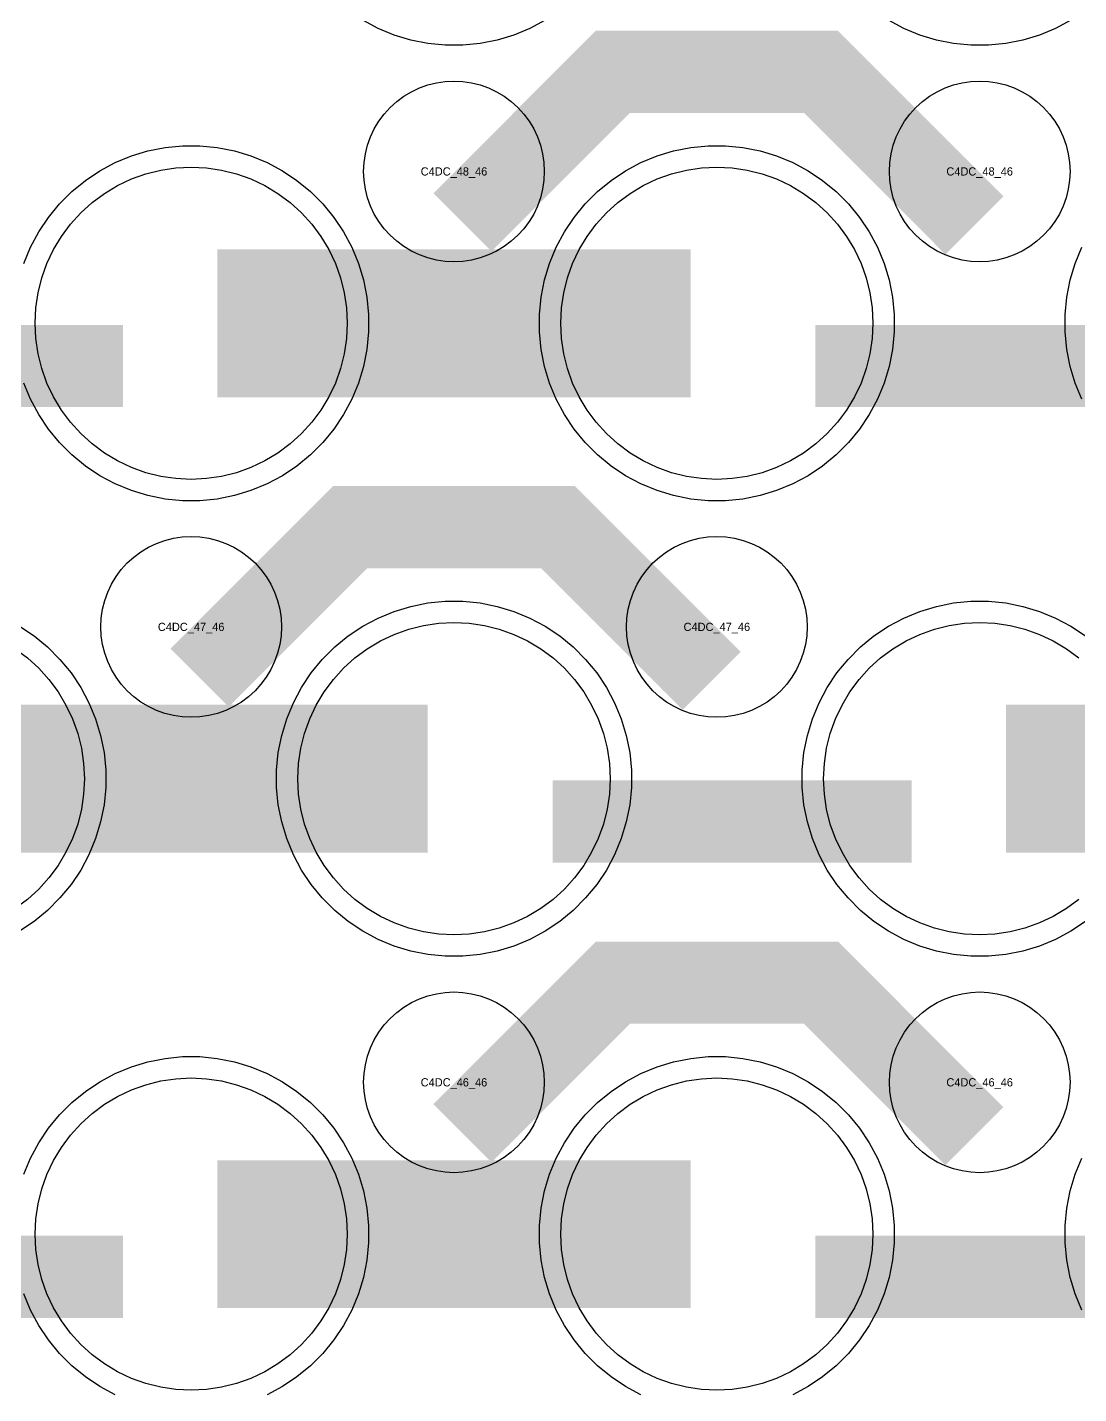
# Model space of a CAD drawing. Extents: x -11880 to 11880, y -14992 to 14992.
# Drawn here: x 2670.1 to 2990.1, y -8514.2 to -8098.5 of the extents above; entities that cross this region are included whole.
import ezdxf
from ezdxf.enums import TextEntityAlignment as Align

# ---------------------------------------------------------------- set-up
doc = ezdxf.new("R2010")
doc.units = 0
doc.header["$MEASUREMENT"] = 0
for name, color, linetype in [('GDS_775_DT_237', 138, 'CONTINUOUS'), ('RDL1_FS', 34, 'CONTINUOUS'), ('RDL_BS', 160, 'CONTINUOUS')]:
    doc.layers.add(name, color=color, linetype=linetype)

msp = doc.modelspace()

# ---------------------------------------------------------------- linework, layer by layer
at = {"layer": 'RDL1_FS'}
for points in [[(2720, -8235.999), (2715.343, -8235.77), (2710.732, -8235.086), (2706.209, -8233.954), (2701.819, -8232.382), (2697.605, -8230.39), (2693.605, -8227.992), (2689.86, -8225.214), (2686.406, -8222.084), (2683.276, -8218.63), (2680.498, -8214.885), (2678.1, -8210.885), (2676.108, -8206.671), (2674.536, -8202.281), (2673.404, -8197.758), (2672.72, -8193.147), (2672.491, -8188.49), (2672.72, -8183.833), (2673.404, -8179.222), (2674.536, -8174.699), (2676.108, -8170.309), (2678.1, -8166.095), (2680.498, -8162.095), (2683.276, -8158.35), (2686.406, -8154.896), (2689.86, -8151.766), (2693.605, -8148.988), (2697.605, -8146.59), (2701.819, -8144.598), (2706.209, -8143.026), (2710.732, -8141.894), (2715.343, -8141.21), (2720, -8140.981), (2724.657, -8141.21), (2729.268, -8141.894), (2733.791, -8143.026), (2738.181, -8144.598), (2742.395, -8146.59), (2746.395, -8148.988), (2750.14, -8151.766), (2753.594, -8154.896), (2756.724, -8158.35), (2759.502, -8162.095), (2761.9, -8166.095), (2763.892, -8170.309), (2765.464, -8174.699), (2766.596, -8179.222), (2767.28, -8183.833), (2767.509, -8188.49), (2767.28, -8193.147), (2766.596, -8197.758), (2765.464, -8202.281), (2763.892, -8206.671), (2761.9, -8210.885), (2759.502, -8214.885), (2756.724, -8218.63), (2753.594, -8222.084), (2750.14, -8225.214), (2746.395, -8227.992), (2742.395, -8230.39), (2738.181, -8232.382), (2733.791, -8233.954), (2729.268, -8235.086), (2724.657, -8235.77)], [(2880, -8235.999), (2875.343, -8235.77), (2870.732, -8235.086), (2866.209, -8233.954), (2861.819, -8232.382), (2857.605, -8230.39), (2853.605, -8227.992), (2849.86, -8225.214), (2846.406, -8222.084), (2843.276, -8218.63), (2840.498, -8214.885), (2838.1, -8210.885), (2836.108, -8206.671), (2834.536, -8202.281), (2833.404, -8197.758), (2832.72, -8193.147), (2832.491, -8188.49), (2832.72, -8183.833), (2833.404, -8179.222), (2834.536, -8174.699), (2836.108, -8170.309), (2838.1, -8166.095), (2840.498, -8162.095), (2843.276, -8158.35), (2846.406, -8154.896), (2849.86, -8151.766), (2853.605, -8148.988), (2857.605, -8146.59), (2861.819, -8144.598), (2866.209, -8143.026), (2870.732, -8141.894), (2875.343, -8141.21), (2880, -8140.981), (2884.657, -8141.21), (2889.268, -8141.894), (2893.791, -8143.026), (2898.181, -8144.598), (2902.395, -8146.59), (2906.395, -8148.988), (2910.14, -8151.766), (2913.594, -8154.896), (2916.724, -8158.35), (2919.502, -8162.095), (2921.9, -8166.095), (2923.892, -8170.309), (2925.464, -8174.699), (2926.596, -8179.222), (2927.28, -8183.833), (2927.509, -8188.49), (2927.28, -8193.147), (2926.596, -8197.758), (2925.464, -8202.281), (2923.892, -8206.671), (2921.9, -8210.885), (2919.502, -8214.885), (2916.724, -8218.63), (2913.594, -8222.084), (2910.14, -8225.214), (2906.395, -8227.992), (2902.395, -8230.39), (2898.181, -8232.382), (2893.791, -8233.954), (2889.268, -8235.086), (2884.657, -8235.77)], [(2800, -8374.564), (2795.343, -8374.335), (2790.732, -8373.651), (2786.209, -8372.519), (2781.819, -8370.947), (2777.605, -8368.955), (2773.605, -8366.557), (2769.86, -8363.779), (2766.406, -8360.649), (2763.276, -8357.195), (2760.498, -8353.45), (2758.1, -8349.45), (2756.108, -8345.236), (2754.536, -8340.846), (2753.404, -8336.323), (2752.72, -8331.712), (2752.491, -8327.055), (2752.72, -8322.398), (2753.404, -8317.787), (2754.536, -8313.264), (2756.108, -8308.874), (2758.1, -8304.66), (2760.498, -8300.66), (2763.276, -8296.915), (2766.406, -8293.461), (2769.86, -8290.331), (2773.605, -8287.553), (2777.605, -8285.155), (2781.819, -8283.163), (2786.209, -8281.591), (2790.732, -8280.459), (2795.343, -8279.775), (2800, -8279.546), (2804.657, -8279.775), (2809.268, -8280.459), (2813.791, -8281.591), (2818.181, -8283.163), (2822.395, -8285.155), (2826.395, -8287.553), (2830.14, -8290.331), (2833.594, -8293.461), (2836.724, -8296.915), (2839.502, -8300.66), (2841.9, -8304.66), (2843.892, -8308.874), (2845.464, -8313.264), (2846.596, -8317.787), (2847.28, -8322.398), (2847.509, -8327.055), (2847.28, -8331.712), (2846.596, -8336.323), (2845.464, -8340.846), (2843.892, -8345.236), (2841.9, -8349.45), (2839.502, -8353.45), (2836.724, -8357.195), (2833.594, -8360.649), (2830.14, -8363.779), (2826.395, -8366.557), (2822.395, -8368.955), (2818.181, -8370.947), (2813.791, -8372.519), (2809.268, -8373.651), (2804.657, -8374.335)]]:
    msp.add_lwpolyline(points, close=True, dxfattribs=at)
for points in [[(2728.002, -8188.49, 45, 45, 0), (2800.002, -8188.49, 45, 45, 0)], [(2800.002, -8188.49, 45, 45, 0), (2872.002, -8188.49, 45, 45, 0)], [(2648.002, -8327.055, 45, 45, 0), (2720.002, -8327.055, 45, 45, 0)], [(2720.002, -8327.055, 45, 45, 0), (2792.002, -8327.055, 45, 45, 0)], [(2968.002, -8327.055, 45, 45, 0), (3040.002, -8327.055, 45, 45, 0)]]:
    msp.add_lwpolyline(points, format="xyseb", dxfattribs=at)
for points in [[(2990.14, -8363.779), (2986.395, -8366.557), (2982.395, -8368.955), (2978.181, -8370.947), (2973.791, -8372.519), (2969.268, -8373.651), (2964.657, -8374.335), (2960, -8374.564), (2955.343, -8374.335), (2950.732, -8373.651), (2946.209, -8372.519), (2941.819, -8370.947), (2937.605, -8368.955), (2933.605, -8366.557), (2929.86, -8363.779), (2926.406, -8360.649), (2923.276, -8357.195), (2920.498, -8353.45), (2918.1, -8349.45), (2916.108, -8345.236), (2914.536, -8340.846), (2913.404, -8336.323), (2912.72, -8331.712), (2912.491, -8327.055), (2912.72, -8322.398), (2913.404, -8317.787), (2914.536, -8313.264), (2916.108, -8308.874), (2918.1, -8304.66), (2920.498, -8300.66), (2923.276, -8296.915), (2926.406, -8293.461), (2929.86, -8290.331), (2933.605, -8287.553), (2937.605, -8285.155), (2941.819, -8283.163), (2946.209, -8281.591), (2950.732, -8280.459), (2955.343, -8279.775), (2960, -8279.546), (2964.657, -8279.775), (2969.268, -8280.459), (2973.791, -8281.591), (2978.181, -8283.163), (2982.395, -8285.155), (2986.395, -8287.553), (2990.14, -8290.331)], [(2666.395, -8287.553), (2670.14, -8290.331), (2673.594, -8293.461), (2676.724, -8296.915), (2679.502, -8300.66), (2681.9, -8304.66), (2683.892, -8308.874), (2685.464, -8313.264), (2686.596, -8317.787), (2687.28, -8322.398), (2687.509, -8327.055), (2687.28, -8331.712), (2686.596, -8336.323), (2685.464, -8340.846), (2683.892, -8345.236), (2681.9, -8349.45), (2679.502, -8353.45), (2676.724, -8357.195), (2673.594, -8360.649), (2670.14, -8363.779), (2666.395, -8366.557)]]:
    msp.add_lwpolyline(points, dxfattribs=at)
at = {"layer": 'RDL1_FS', "color": 241, "true_color": 0xf7abae}
for points in [[(2720, -8513.124), (2715.343, -8512.895), (2710.732, -8512.211), (2706.209, -8511.079), (2701.819, -8509.507), (2697.605, -8507.515), (2693.605, -8505.117), (2689.86, -8502.339), (2686.406, -8499.209), (2683.276, -8495.755), (2680.498, -8492.01), (2678.1, -8488.01), (2676.108, -8483.796), (2674.536, -8479.406), (2673.404, -8474.883), (2672.72, -8470.272), (2672.491, -8465.615), (2672.72, -8460.958), (2673.404, -8456.347), (2674.536, -8451.824), (2676.108, -8447.434), (2678.1, -8443.22), (2680.498, -8439.22), (2683.276, -8435.475), (2686.406, -8432.021), (2689.86, -8428.891), (2693.605, -8426.113), (2697.605, -8423.715), (2701.819, -8421.723), (2706.209, -8420.151), (2710.732, -8419.019), (2715.343, -8418.335), (2720, -8418.106), (2724.657, -8418.335), (2729.268, -8419.019), (2733.791, -8420.151), (2738.181, -8421.723), (2742.395, -8423.715), (2746.395, -8426.113), (2750.14, -8428.891), (2753.594, -8432.021), (2756.724, -8435.475), (2759.502, -8439.22), (2761.9, -8443.22), (2763.892, -8447.434), (2765.464, -8451.824), (2766.596, -8456.347), (2767.28, -8460.958), (2767.509, -8465.615), (2767.28, -8470.272), (2766.596, -8474.883), (2765.464, -8479.406), (2763.892, -8483.796), (2761.9, -8488.01), (2759.502, -8492.01), (2756.724, -8495.755), (2753.594, -8499.209), (2750.14, -8502.339), (2746.395, -8505.117), (2742.395, -8507.515), (2738.181, -8509.507), (2733.791, -8511.079), (2729.268, -8512.211), (2724.657, -8512.895)], [(2880, -8513.124), (2875.343, -8512.895), (2870.732, -8512.211), (2866.209, -8511.079), (2861.819, -8509.507), (2857.605, -8507.515), (2853.605, -8505.117), (2849.86, -8502.339), (2846.406, -8499.209), (2843.276, -8495.755), (2840.498, -8492.01), (2838.1, -8488.01), (2836.108, -8483.796), (2834.536, -8479.406), (2833.404, -8474.883), (2832.72, -8470.272), (2832.491, -8465.615), (2832.72, -8460.958), (2833.404, -8456.347), (2834.536, -8451.824), (2836.108, -8447.434), (2838.1, -8443.22), (2840.498, -8439.22), (2843.276, -8435.475), (2846.406, -8432.021), (2849.86, -8428.891), (2853.605, -8426.113), (2857.605, -8423.715), (2861.819, -8421.723), (2866.209, -8420.151), (2870.732, -8419.019), (2875.343, -8418.335), (2880, -8418.106), (2884.657, -8418.335), (2889.268, -8419.019), (2893.791, -8420.151), (2898.181, -8421.723), (2902.395, -8423.715), (2906.395, -8426.113), (2910.14, -8428.891), (2913.594, -8432.021), (2916.724, -8435.475), (2919.502, -8439.22), (2921.9, -8443.22), (2923.892, -8447.434), (2925.464, -8451.824), (2926.596, -8456.347), (2927.28, -8460.958), (2927.509, -8465.615), (2927.28, -8470.272), (2926.596, -8474.883), (2925.464, -8479.406), (2923.892, -8483.796), (2921.9, -8488.01), (2919.502, -8492.01), (2916.724, -8495.755), (2913.594, -8499.209), (2910.14, -8502.339), (2906.395, -8505.117), (2902.395, -8507.515), (2898.181, -8509.507), (2893.791, -8511.079), (2889.268, -8512.211), (2884.657, -8512.895)]]:
    msp.add_lwpolyline(points, close=True, dxfattribs=at)
for points in [[(2728.002, -8465.615, 45, 45, 0), (2800.002, -8465.615, 45, 45, 0)], [(2800.002, -8465.615, 45, 45, 0), (2872.002, -8465.615, 45, 45, 0)]]:
    msp.add_lwpolyline(points, format="xyseb", dxfattribs=at)
at = {"layer": 'RDL_BS', "color": 241, "true_color": 0xf7abae}
for points in [[(2827.777, -8096.308), (2823.115, -8098.8), (2818.205, -8100.831), (2813.165, -8102.362), (2807.938, -8103.408), (2802.644, -8103.925), (2797.356, -8103.925), (2792.062, -8103.408), (2786.835, -8102.362), (2781.795, -8100.831), (2776.885, -8098.8), (2772.223, -8096.308)], [(2987.777, -8096.308), (2983.115, -8098.8), (2978.205, -8100.831), (2973.165, -8102.362), (2967.938, -8103.408), (2962.644, -8103.925), (2957.356, -8103.925), (2952.062, -8103.408), (2946.835, -8102.362), (2941.795, -8100.831), (2936.885, -8098.8), (2932.223, -8096.308)], [(2669.094, -8447.41), (2671.125, -8442.5), (2673.617, -8437.838), (2676.564, -8433.424), (2679.926, -8429.323), (2683.708, -8425.541), (2687.809, -8422.179), (2692.223, -8419.232), (2696.885, -8416.74), (2701.795, -8414.709), (2706.835, -8413.178), (2712.062, -8412.132), (2717.356, -8411.615), (2722.644, -8411.615), (2727.938, -8412.132), (2733.165, -8413.178), (2738.205, -8414.709), (2743.115, -8416.74), (2747.777, -8419.232), (2752.191, -8422.179), (2756.292, -8425.541), (2760.074, -8429.323), (2763.436, -8433.424), (2766.383, -8437.838), (2768.875, -8442.5), (2770.906, -8447.41), (2772.437, -8452.45), (2773.483, -8457.677), (2774, -8462.971), (2774, -8468.259), (2773.483, -8473.553), (2772.437, -8478.78), (2770.906, -8483.82), (2768.875, -8488.73), (2766.383, -8493.392), (2763.436, -8497.806), (2760.074, -8501.907), (2756.292, -8505.689), (2752.191, -8509.051), (2747.777, -8511.998), (2743.115, -8514.49)], [(2856.885, -8514.49), (2852.223, -8511.998), (2847.809, -8509.051), (2843.708, -8505.689), (2839.926, -8501.907), (2836.564, -8497.806), (2833.617, -8493.392), (2831.125, -8488.73), (2829.094, -8483.82), (2827.563, -8478.78), (2826.517, -8473.553), (2826, -8468.259), (2826, -8462.971), (2826.517, -8457.677), (2827.563, -8452.45), (2829.094, -8447.41), (2831.125, -8442.5), (2833.617, -8437.838), (2836.564, -8433.424), (2839.926, -8429.323), (2843.708, -8425.541), (2847.809, -8422.179), (2852.223, -8419.232), (2856.885, -8416.74), (2861.795, -8414.709), (2866.835, -8413.178), (2872.062, -8412.132), (2877.356, -8411.615), (2882.644, -8411.615), (2887.938, -8412.132), (2893.165, -8413.178), (2898.205, -8414.709), (2903.115, -8416.74), (2907.777, -8419.232), (2912.191, -8422.179), (2916.292, -8425.541), (2920.074, -8429.323), (2923.436, -8433.424), (2926.383, -8437.838), (2928.875, -8442.5), (2930.906, -8447.41), (2932.437, -8452.45), (2933.483, -8457.677), (2934, -8462.971), (2934, -8468.259), (2933.483, -8473.553), (2932.437, -8478.78), (2930.906, -8483.82), (2928.875, -8488.73), (2926.383, -8493.392), (2923.436, -8497.806), (2920.074, -8501.907), (2916.292, -8505.689), (2912.191, -8509.051), (2907.777, -8511.998), (2903.115, -8514.49)], [(2991.125, -8488.73), (2989.094, -8483.82), (2987.563, -8478.78), (2986.517, -8473.553), (2986, -8468.259), (2986, -8462.971), (2986.517, -8457.677), (2987.563, -8452.45), (2989.094, -8447.41), (2991.125, -8442.5)], [(2696.885, -8514.49), (2692.223, -8511.998), (2687.809, -8509.051), (2683.708, -8505.689), (2679.926, -8501.907), (2676.564, -8497.806), (2673.617, -8493.392), (2671.125, -8488.73), (2669.094, -8483.82)]]:
    msp.add_lwpolyline(points, dxfattribs=at)
at = {"layer": 'RDL_BS'}
for points in [[(2802.562, -8157.804, 25, 25, 0), (2848.377, -8111.989, 25, 25, 0), (2881.93, -8111.989, 25, 25, 0)], [(2958.401, -8158.703, 25, 25, 0), (2911.687, -8111.989, 25, 25, 0), (2881.929, -8111.989, 25, 25, 0)], [(2590.016, -8201.503, 25, 25, 0), (2699.281, -8201.503, 25, 25, 0)], [(2910.016, -8201.503, 25, 25, 0), (3019.281, -8201.503, 25, 25, 0)], [(2722.562, -8296.369, 25, 25, 0), (2768.377, -8250.554, 25, 25, 0), (2801.93, -8250.554, 25, 25, 0)], [(2878.401, -8297.268, 25, 25, 0), (2831.687, -8250.554, 25, 25, 0), (2801.929, -8250.554, 25, 25, 0)], [(2830.016, -8340.068, 25, 25, 0), (2939.281, -8340.068, 25, 25, 0)], [(2802.562, -8434.929, 25, 25, 0), (2848.377, -8389.114, 25, 25, 0), (2881.93, -8389.114, 25, 25, 0)], [(2958.401, -8435.828, 25, 25, 0), (2911.687, -8389.114, 25, 25, 0), (2881.929, -8389.114, 25, 25, 0)]]:
    msp.add_lwpolyline(points, format="xyseb", dxfattribs=at)
for points in [[(2800, -8169.796), (2797.307, -8169.664), (2794.635, -8169.268), (2792.016, -8168.611), (2789.481, -8167.704), (2787.044, -8166.552), (2784.72, -8165.159), (2782.557, -8163.556), (2780.558, -8161.744), (2778.746, -8159.745), (2777.143, -8157.582), (2775.75, -8155.258), (2774.598, -8152.821), (2773.691, -8150.286), (2773.034, -8147.667), (2772.638, -8144.995), (2772.506, -8142.302), (2772.638, -8139.609), (2773.034, -8136.937), (2773.691, -8134.318), (2774.598, -8131.783), (2775.75, -8129.346), (2777.143, -8127.022), (2778.746, -8124.859), (2780.558, -8122.86), (2782.557, -8121.048), (2784.72, -8119.445), (2787.044, -8118.052), (2789.481, -8116.9), (2792.016, -8115.993), (2794.635, -8115.336), (2797.307, -8114.94), (2800, -8114.808), (2802.693, -8114.94), (2805.365, -8115.336), (2807.984, -8115.993), (2810.519, -8116.9), (2812.956, -8118.052), (2815.28, -8119.445), (2817.443, -8121.048), (2819.442, -8122.86), (2821.254, -8124.859), (2822.857, -8127.022), (2824.25, -8129.346), (2825.402, -8131.783), (2826.309, -8134.318), (2826.966, -8136.937), (2827.362, -8139.609), (2827.494, -8142.302), (2827.362, -8144.995), (2826.966, -8147.667), (2826.309, -8150.286), (2825.402, -8152.821), (2824.25, -8155.258), (2822.857, -8157.582), (2821.254, -8159.745), (2819.442, -8161.744), (2817.443, -8163.556), (2815.28, -8165.159), (2812.956, -8166.552), (2810.519, -8167.704), (2807.984, -8168.611), (2805.365, -8169.268), (2802.693, -8169.664)], [(2960, -8169.796), (2957.307, -8169.664), (2954.635, -8169.268), (2952.016, -8168.611), (2949.481, -8167.704), (2947.044, -8166.552), (2944.72, -8165.159), (2942.557, -8163.556), (2940.558, -8161.744), (2938.746, -8159.745), (2937.143, -8157.582), (2935.75, -8155.258), (2934.598, -8152.821), (2933.691, -8150.286), (2933.034, -8147.667), (2932.638, -8144.995), (2932.506, -8142.302), (2932.638, -8139.609), (2933.034, -8136.937), (2933.691, -8134.318), (2934.598, -8131.783), (2935.75, -8129.346), (2937.143, -8127.022), (2938.746, -8124.859), (2940.558, -8122.86), (2942.557, -8121.048), (2944.72, -8119.445), (2947.044, -8118.052), (2949.481, -8116.9), (2952.016, -8115.993), (2954.635, -8115.336), (2957.307, -8114.94), (2960, -8114.808), (2962.693, -8114.94), (2965.365, -8115.336), (2967.984, -8115.993), (2970.519, -8116.9), (2972.956, -8118.052), (2975.28, -8119.445), (2977.443, -8121.048), (2979.442, -8122.86), (2981.254, -8124.859), (2982.857, -8127.022), (2984.25, -8129.346), (2985.402, -8131.783), (2986.309, -8134.318), (2986.966, -8136.937), (2987.362, -8139.609), (2987.494, -8142.302), (2987.362, -8144.995), (2986.966, -8147.667), (2986.309, -8150.286), (2985.402, -8152.821), (2984.25, -8155.258), (2982.857, -8157.582), (2981.254, -8159.745), (2979.442, -8161.744), (2977.443, -8163.556), (2975.28, -8165.159), (2972.956, -8166.552), (2970.519, -8167.704), (2967.984, -8168.611), (2965.365, -8169.268), (2962.693, -8169.664)], [(2877.356, -8242.49), (2872.062, -8241.973), (2866.835, -8240.927), (2861.795, -8239.396), (2856.885, -8237.365), (2852.223, -8234.873), (2847.809, -8231.926), (2843.708, -8228.564), (2839.926, -8224.782), (2836.564, -8220.681), (2833.617, -8216.267), (2831.125, -8211.605), (2829.094, -8206.695), (2827.563, -8201.655), (2826.517, -8196.428), (2826, -8191.134), (2826, -8185.846), (2826.517, -8180.552), (2827.563, -8175.325), (2829.094, -8170.285), (2831.125, -8165.375), (2833.617, -8160.713), (2836.564, -8156.299), (2839.926, -8152.198), (2843.708, -8148.416), (2847.809, -8145.054), (2852.223, -8142.107), (2856.885, -8139.615), (2861.795, -8137.584), (2866.835, -8136.053), (2872.062, -8135.007), (2877.356, -8134.49), (2882.644, -8134.49), (2887.938, -8135.007), (2893.165, -8136.053), (2898.205, -8137.584), (2903.115, -8139.615), (2907.777, -8142.107), (2912.191, -8145.054), (2916.292, -8148.416), (2920.074, -8152.198), (2923.436, -8156.299), (2926.383, -8160.713), (2928.875, -8165.375), (2930.906, -8170.285), (2932.437, -8175.325), (2933.483, -8180.552), (2934, -8185.846), (2934, -8191.134), (2933.483, -8196.428), (2932.437, -8201.655), (2930.906, -8206.695), (2928.875, -8211.605), (2926.383, -8216.267), (2923.436, -8220.681), (2920.074, -8224.782), (2916.292, -8228.564), (2912.191, -8231.926), (2907.777, -8234.873), (2903.115, -8237.365), (2898.205, -8239.396), (2893.165, -8240.927), (2887.938, -8241.973), (2882.644, -8242.49)], [(2720, -8308.361), (2717.307, -8308.229), (2714.635, -8307.833), (2712.016, -8307.176), (2709.481, -8306.269), (2707.044, -8305.117), (2704.72, -8303.724), (2702.557, -8302.121), (2700.558, -8300.309), (2698.746, -8298.31), (2697.143, -8296.147), (2695.75, -8293.823), (2694.598, -8291.386), (2693.691, -8288.851), (2693.034, -8286.232), (2692.638, -8283.56), (2692.506, -8280.867), (2692.638, -8278.174), (2693.034, -8275.502), (2693.691, -8272.883), (2694.598, -8270.348), (2695.75, -8267.911), (2697.143, -8265.587), (2698.746, -8263.424), (2700.558, -8261.425), (2702.557, -8259.613), (2704.72, -8258.01), (2707.044, -8256.617), (2709.481, -8255.465), (2712.016, -8254.558), (2714.635, -8253.901), (2717.307, -8253.505), (2720, -8253.373), (2722.693, -8253.505), (2725.365, -8253.901), (2727.984, -8254.558), (2730.519, -8255.465), (2732.956, -8256.617), (2735.28, -8258.01), (2737.443, -8259.613), (2739.442, -8261.425), (2741.254, -8263.424), (2742.857, -8265.587), (2744.25, -8267.911), (2745.402, -8270.348), (2746.309, -8272.883), (2746.966, -8275.502), (2747.362, -8278.174), (2747.494, -8280.867), (2747.362, -8283.56), (2746.966, -8286.232), (2746.309, -8288.851), (2745.402, -8291.386), (2744.25, -8293.823), (2742.857, -8296.147), (2741.254, -8298.31), (2739.442, -8300.309), (2737.443, -8302.121), (2735.28, -8303.724), (2732.956, -8305.117), (2730.519, -8306.269), (2727.984, -8307.176), (2725.365, -8307.833), (2722.693, -8308.229)], [(2880, -8308.361), (2877.307, -8308.229), (2874.635, -8307.833), (2872.016, -8307.176), (2869.481, -8306.269), (2867.044, -8305.117), (2864.72, -8303.724), (2862.557, -8302.121), (2860.558, -8300.309), (2858.746, -8298.31), (2857.143, -8296.147), (2855.75, -8293.823), (2854.598, -8291.386), (2853.691, -8288.851), (2853.034, -8286.232), (2852.638, -8283.56), (2852.506, -8280.867), (2852.638, -8278.174), (2853.034, -8275.502), (2853.691, -8272.883), (2854.598, -8270.348), (2855.75, -8267.911), (2857.143, -8265.587), (2858.746, -8263.424), (2860.558, -8261.425), (2862.557, -8259.613), (2864.72, -8258.01), (2867.044, -8256.617), (2869.481, -8255.465), (2872.016, -8254.558), (2874.635, -8253.901), (2877.307, -8253.505), (2880, -8253.373), (2882.693, -8253.505), (2885.365, -8253.901), (2887.984, -8254.558), (2890.519, -8255.465), (2892.956, -8256.617), (2895.28, -8258.01), (2897.443, -8259.613), (2899.442, -8261.425), (2901.254, -8263.424), (2902.857, -8265.587), (2904.25, -8267.911), (2905.402, -8270.348), (2906.309, -8272.883), (2906.966, -8275.502), (2907.362, -8278.174), (2907.494, -8280.867), (2907.362, -8283.56), (2906.966, -8286.232), (2906.309, -8288.851), (2905.402, -8291.386), (2904.25, -8293.823), (2902.857, -8296.147), (2901.254, -8298.31), (2899.442, -8300.309), (2897.443, -8302.121), (2895.28, -8303.724), (2892.956, -8305.117), (2890.519, -8306.269), (2887.984, -8307.176), (2885.365, -8307.833), (2882.693, -8308.229)], [(2797.356, -8381.055), (2792.062, -8380.538), (2786.835, -8379.492), (2781.795, -8377.961), (2776.885, -8375.93), (2772.223, -8373.438), (2767.809, -8370.491), (2763.708, -8367.129), (2759.926, -8363.347), (2756.564, -8359.246), (2753.617, -8354.832), (2751.125, -8350.17), (2749.094, -8345.26), (2747.563, -8340.22), (2746.517, -8334.993), (2746, -8329.699), (2746, -8324.411), (2746.517, -8319.117), (2747.563, -8313.89), (2749.094, -8308.85), (2751.125, -8303.94), (2753.617, -8299.278), (2756.564, -8294.864), (2759.926, -8290.763), (2763.708, -8286.981), (2767.809, -8283.619), (2772.223, -8280.672), (2776.885, -8278.18), (2781.795, -8276.149), (2786.835, -8274.618), (2792.062, -8273.572), (2797.356, -8273.055), (2802.644, -8273.055), (2807.938, -8273.572), (2813.165, -8274.618), (2818.205, -8276.149), (2823.115, -8278.18), (2827.777, -8280.672), (2832.191, -8283.619), (2836.292, -8286.981), (2840.074, -8290.763), (2843.436, -8294.864), (2846.383, -8299.278), (2848.875, -8303.94), (2850.906, -8308.85), (2852.437, -8313.89), (2853.483, -8319.117), (2854, -8324.411), (2854, -8329.699), (2853.483, -8334.993), (2852.437, -8340.22), (2850.906, -8345.26), (2848.875, -8350.17), (2846.383, -8354.832), (2843.436, -8359.246), (2840.074, -8363.347), (2836.292, -8367.129), (2832.191, -8370.491), (2827.777, -8373.438), (2823.115, -8375.93), (2818.205, -8377.961), (2813.165, -8379.492), (2807.938, -8380.538), (2802.644, -8381.055)], [(2800, -8446.921), (2797.307, -8446.789), (2794.635, -8446.393), (2792.016, -8445.736), (2789.481, -8444.829), (2787.044, -8443.677), (2784.72, -8442.284), (2782.557, -8440.681), (2780.558, -8438.869), (2778.746, -8436.87), (2777.143, -8434.707), (2775.75, -8432.383), (2774.598, -8429.946), (2773.691, -8427.411), (2773.034, -8424.792), (2772.638, -8422.12), (2772.506, -8419.427), (2772.638, -8416.734), (2773.034, -8414.062), (2773.691, -8411.443), (2774.598, -8408.908), (2775.75, -8406.471), (2777.143, -8404.147), (2778.746, -8401.984), (2780.558, -8399.985), (2782.557, -8398.173), (2784.72, -8396.57), (2787.044, -8395.177), (2789.481, -8394.025), (2792.016, -8393.118), (2794.635, -8392.461), (2797.307, -8392.065), (2800, -8391.933), (2802.693, -8392.065), (2805.365, -8392.461), (2807.984, -8393.118), (2810.519, -8394.025), (2812.956, -8395.177), (2815.28, -8396.57), (2817.443, -8398.173), (2819.442, -8399.985), (2821.254, -8401.984), (2822.857, -8404.147), (2824.25, -8406.471), (2825.402, -8408.908), (2826.309, -8411.443), (2826.966, -8414.062), (2827.362, -8416.734), (2827.494, -8419.427), (2827.362, -8422.12), (2826.966, -8424.792), (2826.309, -8427.411), (2825.402, -8429.946), (2824.25, -8432.383), (2822.857, -8434.707), (2821.254, -8436.87), (2819.442, -8438.869), (2817.443, -8440.681), (2815.28, -8442.284), (2812.956, -8443.677), (2810.519, -8444.829), (2807.984, -8445.736), (2805.365, -8446.393), (2802.693, -8446.789)], [(2960, -8446.921), (2957.307, -8446.789), (2954.635, -8446.393), (2952.016, -8445.736), (2949.481, -8444.829), (2947.044, -8443.677), (2944.72, -8442.284), (2942.557, -8440.681), (2940.558, -8438.869), (2938.746, -8436.87), (2937.143, -8434.707), (2935.75, -8432.383), (2934.598, -8429.946), (2933.691, -8427.411), (2933.034, -8424.792), (2932.638, -8422.12), (2932.506, -8419.427), (2932.638, -8416.734), (2933.034, -8414.062), (2933.691, -8411.443), (2934.598, -8408.908), (2935.75, -8406.471), (2937.143, -8404.147), (2938.746, -8401.984), (2940.558, -8399.985), (2942.557, -8398.173), (2944.72, -8396.57), (2947.044, -8395.177), (2949.481, -8394.025), (2952.016, -8393.118), (2954.635, -8392.461), (2957.307, -8392.065), (2960, -8391.933), (2962.693, -8392.065), (2965.365, -8392.461), (2967.984, -8393.118), (2970.519, -8394.025), (2972.956, -8395.177), (2975.28, -8396.57), (2977.443, -8398.173), (2979.442, -8399.985), (2981.254, -8401.984), (2982.857, -8404.147), (2984.25, -8406.471), (2985.402, -8408.908), (2986.309, -8411.443), (2986.966, -8414.062), (2987.362, -8416.734), (2987.494, -8419.427), (2987.362, -8422.12), (2986.966, -8424.792), (2986.309, -8427.411), (2985.402, -8429.946), (2984.25, -8432.383), (2982.857, -8434.707), (2981.254, -8436.87), (2979.442, -8438.869), (2977.443, -8440.681), (2975.28, -8442.284), (2972.956, -8443.677), (2970.519, -8444.829), (2967.984, -8445.736), (2965.365, -8446.393), (2962.693, -8446.789)]]:
    msp.add_lwpolyline(points, close=True, dxfattribs=at)
for points in [[(2669.094, -8170.285), (2671.125, -8165.375), (2673.617, -8160.713), (2676.564, -8156.299), (2679.926, -8152.198), (2683.708, -8148.416), (2687.809, -8145.054), (2692.223, -8142.107), (2696.885, -8139.615), (2701.795, -8137.584), (2706.835, -8136.053), (2712.062, -8135.007), (2717.356, -8134.49), (2722.644, -8134.49), (2727.938, -8135.007), (2733.165, -8136.053), (2738.205, -8137.584), (2743.115, -8139.615), (2747.777, -8142.107), (2752.191, -8145.054), (2756.292, -8148.416), (2760.074, -8152.198), (2763.436, -8156.299), (2766.383, -8160.713), (2768.875, -8165.375), (2770.906, -8170.285), (2772.437, -8175.325), (2773.483, -8180.552), (2774, -8185.846), (2774, -8191.134), (2773.483, -8196.428), (2772.437, -8201.655), (2770.906, -8206.695), (2768.875, -8211.605), (2766.383, -8216.267), (2763.436, -8220.681), (2760.074, -8224.782), (2756.292, -8228.564), (2752.191, -8231.926), (2747.777, -8234.873), (2743.115, -8237.365), (2738.205, -8239.396), (2733.165, -8240.927), (2727.938, -8241.973), (2722.644, -8242.49), (2717.356, -8242.49), (2712.062, -8241.973), (2706.835, -8240.927), (2701.795, -8239.396), (2696.885, -8237.365), (2692.223, -8234.873), (2687.809, -8231.926), (2683.708, -8228.564), (2679.926, -8224.782), (2676.564, -8220.681), (2673.617, -8216.267), (2671.125, -8211.605), (2669.094, -8206.695)], [(2991.125, -8211.605), (2989.094, -8206.695), (2987.563, -8201.655), (2986.517, -8196.428), (2986, -8191.134), (2986, -8185.846), (2986.517, -8180.552), (2987.563, -8175.325), (2989.094, -8170.285), (2991.125, -8165.375)], [(2992.191, -8370.491), (2987.777, -8373.438), (2983.115, -8375.93), (2978.205, -8377.961), (2973.165, -8379.492), (2967.938, -8380.538), (2962.644, -8381.055), (2957.356, -8381.055), (2952.062, -8380.538), (2946.835, -8379.492), (2941.795, -8377.961), (2936.885, -8375.93), (2932.223, -8373.438), (2927.809, -8370.491), (2923.708, -8367.129), (2919.926, -8363.347), (2916.564, -8359.246), (2913.617, -8354.832), (2911.125, -8350.17), (2909.094, -8345.26), (2907.563, -8340.22), (2906.517, -8334.993), (2906, -8329.699), (2906, -8324.411), (2906.517, -8319.117), (2907.563, -8313.89), (2909.094, -8308.85), (2911.125, -8303.94), (2913.617, -8299.278), (2916.564, -8294.864), (2919.926, -8290.763), (2923.708, -8286.981), (2927.809, -8283.619), (2932.223, -8280.672), (2936.885, -8278.18), (2941.795, -8276.149), (2946.835, -8274.618), (2952.062, -8273.572), (2957.356, -8273.055), (2962.644, -8273.055), (2967.938, -8273.572), (2973.165, -8274.618), (2978.205, -8276.149), (2983.115, -8278.18), (2987.777, -8280.672), (2992.191, -8283.619)], [(2667.777, -8280.672), (2672.191, -8283.619), (2676.292, -8286.981), (2680.074, -8290.763), (2683.436, -8294.864), (2686.383, -8299.278), (2688.875, -8303.94), (2690.906, -8308.85), (2692.437, -8313.89), (2693.483, -8319.117), (2694, -8324.411), (2694, -8329.699), (2693.483, -8334.993), (2692.437, -8340.22), (2690.906, -8345.26), (2688.875, -8350.17), (2686.383, -8354.832), (2683.436, -8359.246), (2680.074, -8363.347), (2676.292, -8367.129), (2672.191, -8370.491), (2667.777, -8373.438)]]:
    msp.add_lwpolyline(points, dxfattribs=at)
at = {"layer": 'RDL_BS', "color": 241, "true_color": 0xf7abae}
for points in [[(2590.016, -8478.628, 25, 25, 0), (2699.281, -8478.628, 25, 25, 0)], [(2910.016, -8478.628, 25, 25, 0), (3019.281, -8478.628, 25, 25, 0)]]:
    msp.add_lwpolyline(points, format="xyseb", dxfattribs=at)

# ---------------------------------------------------------------- texts
at = {"layer": 'GDS_775_DT_237'}
for s, p in [('C4DC_48_46', (2800, -8142.302)), ('C4DC_48_46', (2800, -8142.302)), ('C4DC_48_46', (2960, -8142.302)), ('C4DC_48_46', (2960, -8142.302)), ('C4DC_47_46', (2720, -8280.867)), ('C4DC_47_46', (2720, -8280.867)), ('C4DC_47_46', (2880, -8280.867)), ('C4DC_47_46', (2880, -8280.867)), ('C4DC_46_46', (2800, -8419.427)), ('C4DC_46_46', (2800, -8419.427)), ('C4DC_46_46', (2960, -8419.427)), ('C4DC_46_46', (2960, -8419.427))]:
    msp.add_text(s, height=2.5, dxfattribs=at).set_placement(p, align=Align.MIDDLE_CENTER)

doc.saveas('drawing.dxf')
